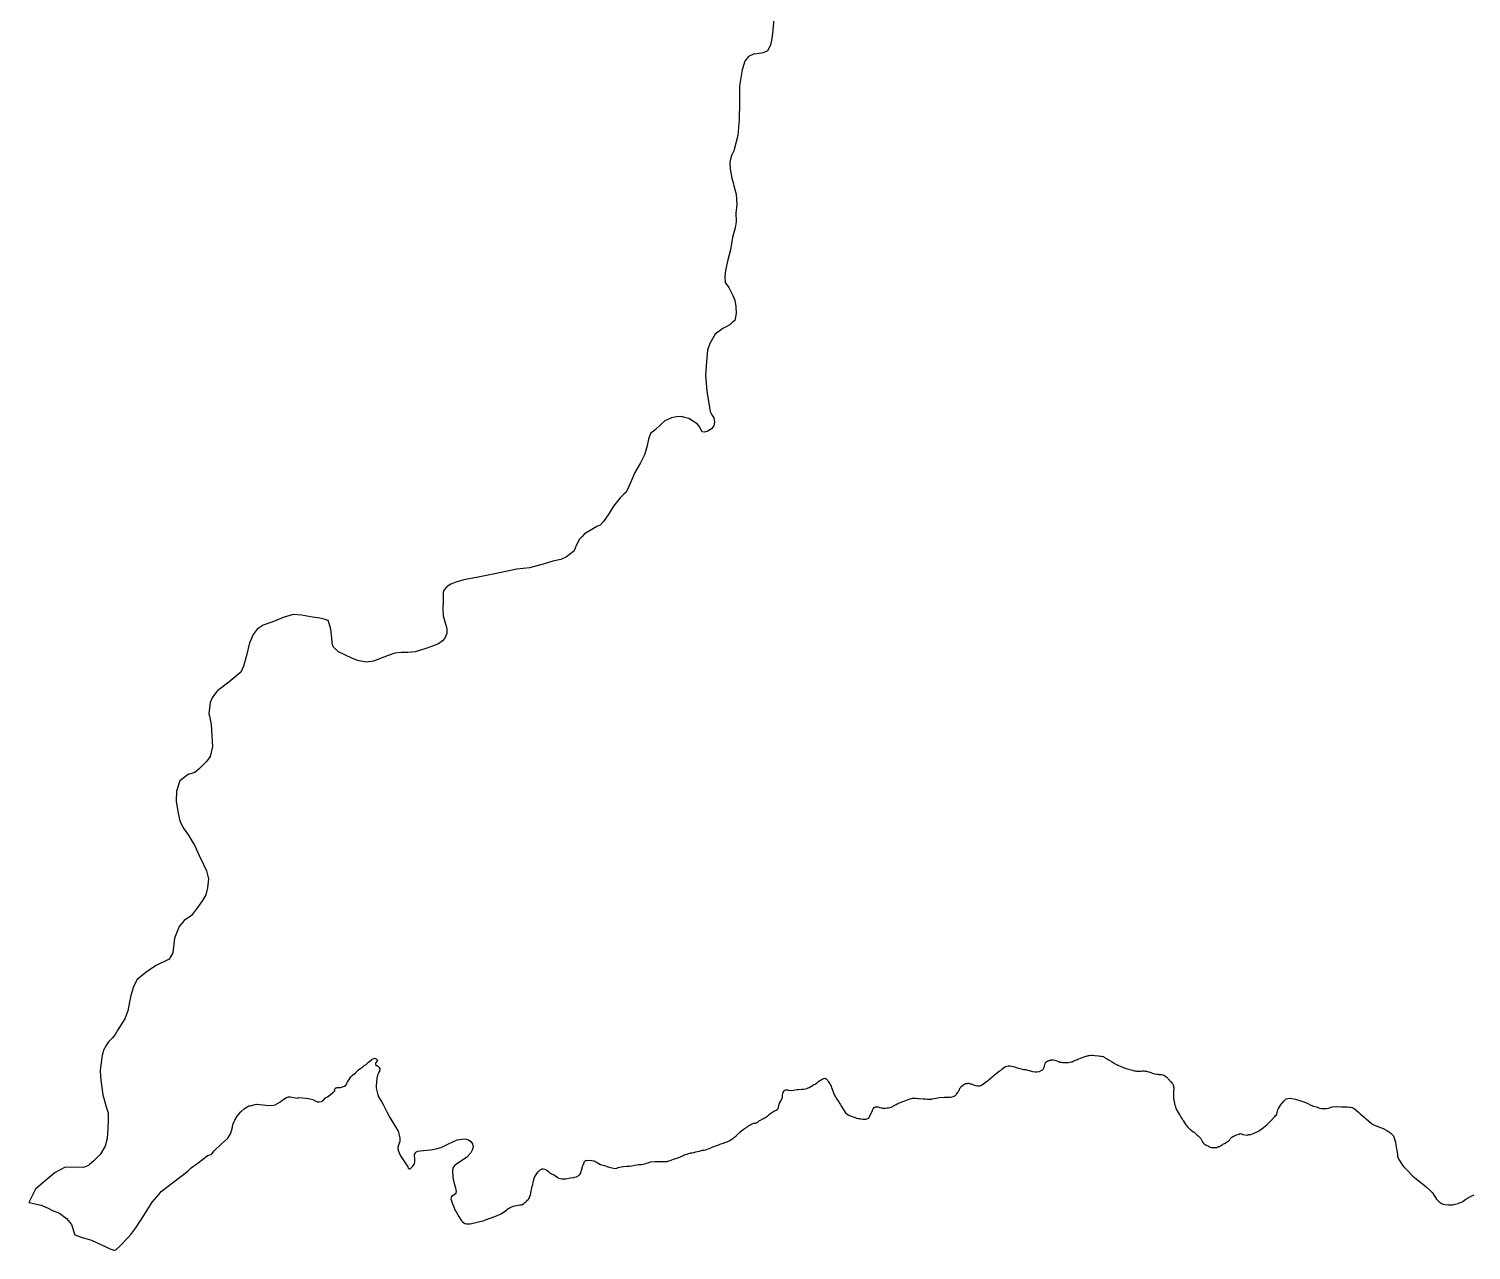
# Model space of a CAD drawing. Header units: millimetres. Extents: x 642261 to 742091, y 6812581 to 6930561.
# Drawn here: x 706970 to 715102, y 6891872 to 6898761 of the extents above; entities that cross this region are included whole.
import ezdxf

# ---------------------------------------------------------------- set-up
doc = ezdxf.new("R2010")
doc.units = ezdxf.units.MM
doc.layers.add('LimiteAreaMunicipio', color=10, linetype='Continuous')

# ---------------------------------------------------------------- blocks, each defined once
blk = doc.blocks.new('compartilhadora_AUTOCAD_OD_1_FMEBLOCK1')
at = {"layer": 'LimiteAreaMunicipio', "color": 7, "linetype": 'Continuous'}
blk.add_lwpolyline([(-13359.76445, -8062.90225), (-13367.07505, -8143.28985), (-13370.79335, -8171.80125), (-13380.00045, -8210.09815), (-13395.89565, -8240.58555), (-13416.41535, -8250.80245), (-13418.27595, -8251.72895), (-13455.94175, -8258.75745), (-13474.74085, -8260.34935), (-13503.97855, -8273.29505), (-13523.21755, -8299.87775), (-13539.41685, -8347.66645), (-13554.68865, -8439.69945), (-13554.68225, -8483.55055), (-13554.67485, -8535.84755), (-13556.29935, -8628.12085), (-13563.00765, -8718.38175), (-13585.00085, -8804.52755), (-13595.07615, -8825.02845), (-13600.92875, -8836.93745), (-13608.32745, -8869.49745), (-13605.59255, -8908.00485), (-13596.27125, -8960.08875), (-13588.28365, -8990.99665), (-13584.89025, -9003.25865), (-13572.24085, -9048.96775), (-13572.13645, -9050.50025), (-13568.17275, -9108.65115), (-13574.13635, -9156.62005), (-13573.31065, -9206.63145), (-13579.00345, -9239.22155), (-13593.63125, -9294.72985), (-13605.08445, -9363.75455), (-13619.74595, -9421.18525), (-13632.73535, -9480.56825), (-13636.75605, -9515.11075), (-13633.95035, -9548.73515), (-13613.95865, -9577.04675), (-13590.85695, -9621.68165), (-13581.09655, -9648.77485), (-13574.88305, -9683.49755), (-13572.18255, -9723.92725), (-13579.68245, -9762.25435), (-13594.40105, -9774.49445), (-13609.11965, -9786.73445), (-13637.13115, -9801.20225), (-13648.72325, -9807.18975), (-13690.23545, -9839.14925), (-13721.88525, -9892.43495), (-13734.50185, -9930.67205), (-13737.63735, -9971.24995), (-13745.69765, -10070.58995), (-13738.59575, -10163.27795), (-13729.30925, -10217.28425), (-13723.50175, -10253.72915), (-13720.09055, -10275.13525), (-13710.19515, -10294.53905), (-13698.56035, -10312.05055), (-13695.55515, -10335.17885), (-13699.33875, -10356.26485), (-13711.58265, -10373.35595), (-13732.28705, -10386.45215), (-13751.15035, -10391.88905), (-13764.76155, -10389.72655), (-13771.38095, -10378.07225), (-13779.60455, -10360.62095), (-13792.97905, -10345.00185), (-13808.16045, -10335.11995), (-13813.77095, -10331.65705), (-13840.22925, -10315.32615), (-13862.30095, -10309.16895), (-13882.70085, -10304.96415), (-13908.31915, -10306.43655), (-13937.41625, -10311.69365), (-13975.24435, -10328.33525), (-13997.78925, -10349.09135), (-14029.03115, -10379.30945), (-14054.98715, -10400.00575), (-14067.50075, -10432.47595), (-14076.80585, -10476.54035), (-14089.52215, -10520.54485), (-14112.50565, -10566.29195), (-14144.15195, -10619.57865), (-14165.49705, -10669.20035), (-14172.86775, -10686.33535), (-14186.84205, -10718.82225), (-14195.60625, -10732.12895), (-14206.00855, -10741.56095), (-14226.84675, -10762.34745), (-14263.50755, -10809.77745), (-14289.67295, -10852.95585), (-14321.34345, -10897.21775), (-14338.73635, -10916.14195), (-14357.66595, -10925.42435), (-14386.96385, -10942.21665), (-14428.33525, -10966.48895), (-14441.68265, -10981.01185), (-14456.16345, -10996.76785), (-14475.53135, -11031.04115), (-14486.30415, -11061.61945), (-14505.33455, -11076.66905), (-14529.54905, -11095.47395), (-14560.51805, -11110.31425), (-14606.76905, -11121.04095), (-14659.94305, -11137.41515), (-14738.76695, -11157.18605), (-14810.21155, -11166.19185), (-14819.12755, -11167.31575), (-14933.86725, -11192.22765), (-15028.00585, -11209.80935), (-15108.46665, -11225.70795), (-15153.04465, -11238.38885), (-15182.23965, -11249.41595), (-15189.88495, -11254.95435), (-15208.15805, -11268.19215), (-15220.36535, -11283.36215), (-15224.01165, -11296.75905), (-15224.78475, -11340.97325), (-15227.36405, -11390.92465), (-15224.62535, -11429.43145), (-15213.35945, -11468.08725), (-15210.22235, -11479.42035), (-15203.73185, -11502.86865), (-15204.16885, -11527.85915), (-15214.87215, -11554.59325), (-15228.78465, -11569.73345), (-15251.25775, -11586.64705), (-15285.60185, -11599.50725), (-15328.50645, -11614.14085), (-15383.41615, -11632.41065), (-15424.41365, -11635.54035), (-15453.40595, -11635.03385), (-15460.61785, -11635.84405), (-15497.84775, -11640.02645), (-15533.89665, -11652.85755), (-15617.68135, -11684.77255), (-15659.06355, -11689.13135), (-15708.38645, -11680.57905), (-15738.84935, -11666.58705), (-15814.98985, -11630.64615), (-15841.87455, -11607.10225), (-15848.46155, -11593.52685), (-15852.97465, -11558.83535), (-15854.24435, -11533.81505), (-15857.11905, -11502.99785), (-15865.21065, -11477.85875), (-15873.33575, -11454.64185), (-15895.37265, -11446.56605), (-15919.18185, -11442.30515), (-15961.71775, -11435.79525), (-16022.94655, -11425.11385), (-16070.63225, -11420.43745), (-16127.24695, -11438.68095), (-16174.89125, -11457.69555), (-16201.11655, -11468.16205), (-16238.87045, -11480.96555), (-16273.38065, -11503.44025), (-16296.08645, -11533.81215), (-16307.50355, -11559.38005), (-16317.38765, -11581.51475), (-16333.97365, -11652.37465), (-16350.35895, -11711.70055), (-16366.30945, -11746.03575), (-16433.82295, -11802.54965), (-16494.34705, -11849.57065), (-16499.82615, -11856.07405), (-16513.50725, -11872.31285), (-16527.48445, -11891.29915), (-16538.18445, -11918.03425), (-16546.10845, -11981.35315), (-16542.88615, -11994.82945), (-16531.79585, -12041.21265), (-16528.50535, -12105.98455), (-16525.44075, -12166.31345), (-16538.34715, -12221.85405), (-16559.31235, -12250.33365), (-16598.47575, -12289.41965), (-16624.85135, -12311.34355), (-16663.09605, -12323.84905), (-16708.52395, -12359.17915), (-16727.40095, -12417.19925), (-16729.53755, -12476.38425), (-16718.41255, -12540.78345), (-16710.10805, -12584.22605), (-16690.34605, -12624.95075), (-16660.35235, -12665.85335), (-16639.81385, -12700.77385), (-16627.21575, -12722.19405), (-16600.93365, -12780.33855), (-16576.22365, -12830.76435), (-16559.80605, -12867.58535), (-16548.63795, -12912.00685), (-16552.91735, -12961.92865), (-16562.14525, -13002.14975), (-16581.47085, -13034.50365), (-16610.39065, -13074.46835), (-16644.28385, -13118.60315), (-16684.31035, -13146.68475), (-16713.77375, -13181.23635), (-16740.11475, -13247.47325), (-16747.99355, -13329.25695), (-16770.43195, -13365.64185), (-16843.69505, -13401.07345), (-16863.44475, -13414.72925), (-16900.66625, -13440.46585), (-16949.11115, -13480.00645), (-16968.50165, -13516.20565), (-16984.64855, -13562.07555), (-16993.94145, -13606.14165), (-17001.62925, -13656.00435), (-17019.48095, -13701.84485), (-17058.09405, -13764.63155), (-17073.87355, -13789.35585), (-17089.55295, -13808.31325), (-17112.11945, -13830.99685), (-17122.64995, -13848.12055), (-17140.23445, -13878.58245), (-17144.40515, -13894.94415), (-17147.55475, -13907.29935), (-17159.25205, -13991.70525), (-17158.88105, -13996.69815), (-17155.10345, -14047.54205), (-17142.89655, -14130.43955), (-17121.99775, -14203.87325), (-17113.97275, -14232.85635), (-17113.25945, -14261.53495), (-17112.96795, -14273.25525), (-17115.53995, -14323.20675), (-17119.88375, -14376.97325), (-17130.88085, -14421.00985), (-17158.96125, -14466.67315), (-17193.69475, -14502.60635), (-17218.70795, -14523.78525), (-17224.85145, -14528.98715), (-17252.69275, -14539.61775), (-17355.15265, -14539.27765), (-17412.16865, -14568.09955), (-17467.73085, -14615.04035), (-17523.29275, -14661.98125), (-17534.55365, -14685.01525), (-17560.66145, -14738.41835), (-17491.31685, -14752.72615), (-17452.35385, -14769.16585), (-17426.73985, -14783.29695), (-17387.31905, -14797.40845), (-17347.60005, -14828.25935), (-17320.74405, -14861.53635), (-17300.97005, -14920.67135), (-17264.73675, -14933.52995), (-17208.24705, -14950.48135), (-17098.25605, -15000.21135), (-17092.12305, -15002.80845), (-17086.67405, -15005.02235), (-17081.39305, -15006.35945), (-17076.82505, -15006.76525), (-17070.51105, -15005.74435), (-17048.04805, -14984.57135), (-17000.44705, -14935.13535), (-16986.21655, -14917.64355), (-16956.55105, -14881.17935), (-16911.44505, -14811.99745), (-16865.93805, -14736.23135), (-16826.70475, -14690.27685), (-16814.24395, -14675.68135), (-16750.61305, -14626.22435), (-16663.58005, -14560.27925), (-16644.63005, -14541.86035), (-16624.91305, -14526.92345), (-16613.65105, -14519.35035), (-16573.43305, -14489.70735), (-16553.26105, -14473.53835), (-16532.16505, -14467.71845), (-16528.65285, -14463.27935), (-16515.41105, -14446.54335), (-16476.67405, -14409.26035), (-16460.03205, -14393.75035), (-16439.48405, -14374.60035), (-16424.02705, -14350.13135), (-16414.46205, -14321.68835), (-16410.61705, -14298.47625), (-16403.32805, -14281.19135), (-16400.19505, -14273.76225), (-16386.72005, -14251.47535), (-16364.68805, -14225.94435), (-16344.22205, -14206.76035), (-16320.28305, -14193.51145), (-16312.47415, -14191.74925), (-16277.53105, -14183.86435), (-16225.00205, -14188.95035), (-16191.50905, -14191.09145), (-16172.65205, -14186.36435), (-16145.19905, -14171.16035), (-16125.85105, -14156.35435), (-16107.72305, -14144.92735), (-16097.31405, -14141.03135), (-16094.69085, -14141.21155), (-16086.58805, -14141.76835), (-16047.94305, -14148.86235), (-16039.47005, -14146.39835), (-16018.32305, -14147.08035), (-15984.52705, -14151.45325), (-15959.22005, -14157.25035), (-15946.58505, -14163.88235), (-15933.94705, -14169.83535), (-15923.54705, -14170.91135), (-15910.18705, -14168.04335), (-15902.24305, -14162.76935), (-15900.19305, -14159.83935), (-15887.23705, -14147.24035), (-15877.68005, -14141.76335), (-15869.70605, -14136.74935), (-15861.41405, -14131.01825), (-15846.69855, -14117.17985), (-15844.21205, -14115.03335), (-15841.59805, -14113.28635), (-15838.98705, -14111.78335), (-15836.60615, -14110.37735), (-15835.44605, -14109.20135), (-15835.07205, -14107.77335), (-15836.09705, -14104.60935), (-15836.43905, -14103.22935), (-15836.47005, -14102.12635), (-15836.39905, -14099.67625), (-15835.39905, -14097.43825), (-15834.17405, -14095.57545), (-15832.31605, -14093.47635), (-15830.08905, -14091.68235), (-15827.78305, -14090.60535), (-15825.61305, -14090.11435), (-15822.73005, -14089.88935), (-15805.90905, -14088.89335), (-15802.99305, -14088.62745), (-15780.98915, -14082.06225), (-15772.80005, -14076.83635), (-15764.08505, -14059.75925), (-15758.53505, -14049.03535), (-15744.72805, -14029.09735), (-15735.63905, -14020.01135), (-15717.43305, -14005.61225), (-15716.52605, -14004.64535), (-15709.65595, -13997.32675), (-15702.01905, -13989.19135), (-15688.12805, -13980.22945), (-15678.36305, -13972.04245), (-15669.71105, -13965.28335), (-15659.48605, -13958.95335), (-15645.21005, -13946.15535), (-15629.61805, -13933.22925), (-15625.49115, -13930.04635), (-15620.24505, -13928.28525), (-15616.76405, -13927.56835), (-15614.61705, -13926.21835), (-15613.64005, -13924.88935), (-15611.57005, -13924.32825), (-15606.63205, -13925.62235), (-15602.35605, -13927.63035), (-15598.12905, -13930.97735), (-15595.91205, -13932.65235), (-15595.54705, -13933.89435), (-15597.07405, -13938.31035), (-15603.88305, -13947.75135), (-15606.64595, -13952.01635), (-15606.77005, -13957.06635), (-15605.06305, -13961.34735), (-15603.82205, -13964.17935), (-15601.56205, -13965.06425), (-15596.65205, -13965.70535), (-15590.57705, -13969.89845), (-15585.56305, -13976.79535), (-15582.56105, -13982.19035), (-15582.12705, -13986.52535), (-15583.96905, -13991.38435), (-15583.82705, -13994.10135), (-15582.62485, -13996.15065), (-15584.83205, -13998.67335), (-15590.89405, -14011.75035), (-15594.01295, -14020.04235), (-15597.98105, -14036.62635), (-15600.52905, -14061.86945), (-15602.34815, -14077.06735), (-15602.74705, -14088.49345), (-15600.74105, -14100.42945), (-15593.76605, -14130.60135), (-15588.37805, -14141.95635), (-15572.88905, -14168.36935), (-15560.95105, -14189.42835), (-15542.71305, -14226.28545), (-15526.01405, -14258.70635), (-15499.75905, -14300.89935), (-15487.19205, -14319.53935), (-15478.10605, -14334.55135), (-15476.85715, -14340.18125), (-15474.48505, -14350.88035), (-15468.72615, -14373.78825), (-15469.08505, -14394.70435), (-15473.46205, -14403.90535), (-15477.29105, -14413.52635), (-15479.92005, -14427.16535), (-15478.17305, -14444.71935), (-15464.27905, -14475.25335), (-15453.51165, -14491.47735), (-15441.75805, -14509.18735), (-15424.76305, -14536.21135), (-15422.48805, -14543.29035), (-15420.09905, -14546.15335), (-15417.21305, -14547.77625), (-15412.71505, -14547.34335), (-15407.70605, -14544.28925), (-15401.99805, -14538.73525), (-15395.69405, -14532.60135), (-15385.52505, -14518.81845), (-15383.75205, -14508.05045), (-15384.32205, -14489.99635), (-15386.15705, -14473.93235), (-15386.29105, -14467.01535), (-15383.18205, -14460.62035), (-15377.85405, -14453.55835), (-15367.71505, -14449.11025), (-15353.64505, -14445.53635), (-15296.42005, -14440.65735), (-15263.73205, -14435.35935), (-15244.50405, -14429.38435), (-15236.68105, -14426.95335), (-15193.73185, -14407.83095), (-15145.40005, -14384.97735), (-15120.18005, -14379.73335), (-15102.20005, -14379.38535), (-15094.94235, -14381.06845), (-15081.50805, -14384.18535), (-15067.77505, -14393.33345), (-15058.50605, -14406.30345), (-15056.20805, -14424.72635), (-15060.96005, -14443.06835), (-15068.58205, -14458.05835), (-15093.46805, -14484.47035), (-15141.07665, -14515.61585), (-15150.40805, -14521.72025), (-15160.85805, -14529.34735), (-15169.71805, -14543.76935), (-15171.90905, -14555.08745), (-15169.84205, -14599.06635), (-15161.84705, -14631.33235), (-15155.15005, -14654.70645), (-15151.77005, -14677.21145), (-15152.92305, -14681.63635), (-15153.79405, -14685.50935), (-15156.61505, -14690.46935), (-15168.05205, -14697.54935), (-15177.53805, -14703.54335), (-15177.61515, -14703.82725), (-15180.99105, -14716.26235), (-15172.59225, -14744.57375), (-15165.89505, -14759.14835), (-15156.15905, -14783.66735), (-15151.79185, -14790.76525), (-15136.19595, -14816.63075), (-15127.26405, -14832.81345), (-15120.66425, -14840.75915), (-15114.93695, -14847.65435), (-15102.21705, -14856.51425), (-15093.09345, -14858.66395), (-15091.23605, -14858.87835), (-15083.04905, -14858.94435), (-15073.31205, -14857.86525), (-14994.29805, -14839.03735), (-14985.64205, -14836.12735), (-14933.22905, -14816.33535), (-14897.72805, -14801.39235), (-14874.07405, -14784.02135), (-14859.20105, -14772.93835), (-14853.17595, -14769.70335), (-14847.72105, -14766.77635), (-14834.43005, -14761.19735), (-14821.94805, -14757.35535), (-14813.07405, -14755.03835), (-14792.98495, -14750.99225), (-14785.03205, -14750.29835), (-14779.54805, -14749.13335), (-14777.29905, -14748.65535), (-14769.76805, -14744.09135), (-14763.78005, -14738.49135), (-14758.66505, -14733.37735), (-14753.09605, -14728.07725), (-14752.18215, -14727.27405), (-14745.66105, -14721.54245), (-14741.27005, -14716.87725), (-14738.61105, -14711.28835), (-14735.85405, -14702.97125), (-14733.06205, -14697.08745), (-14731.23105, -14688.87035), (-14730.44105, -14680.57545), (-14724.99805, -14654.61645), (-14722.07695, -14644.89835), (-14719.01105, -14635.94035), (-14716.34305, -14624.81735), (-14715.58805, -14616.10535), (-14709.08495, -14594.62735), (-14702.64905, -14584.10835), (-14702.48505, -14583.84035), (-14695.66105, -14573.39535), (-14688.16405, -14564.01735), (-14677.59905, -14554.17135), (-14669.13615, -14549.53735), (-14667.63805, -14548.71735), (-14660.06305, -14547.86835), (-14651.44905, -14549.41535), (-14638.00605, -14557.10435), (-14631.20495, -14562.69345), (-14625.08405, -14568.27635), (-14613.45805, -14576.02725), (-14601.50605, -14581.05035), (-14579.49195, -14595.32835), (-14574.11805, -14599.69255), (-14565.06405, -14602.87335), (-14554.17695, -14604.13645), (-14542.83205, -14604.94735), (-14533.63095, -14604.26335), (-14525.71305, -14603.07625), (-14506.11405, -14598.91235), (-14487.79635, -14596.28485), (-14484.29205, -14595.79045), (-14473.67005, -14592.65335), (-14466.04105, -14589.87235), (-14462.15205, -14586.41635), (-14458.76005, -14583.60035), (-14453.99605, -14579.58335), (-14450.85605, -14575.21135), (-14448.38505, -14569.43145), (-14438.54005, -14537.55735), (-14436.30105, -14527.94725), (-14434.32605, -14522.69435), (-14432.19605, -14516.95035), (-14429.99505, -14511.77435), (-14427.91205, -14507.09135), (-14424.94705, -14503.59435), (-14424.81535, -14503.43895), (-14421.13005, -14501.64945), (-14414.38305, -14500.26325), (-14405.51805, -14499.00835), (-14385.70305, -14500.53135), (-14377.23995, -14502.04035), (-14375.99305, -14502.46735), (-14369.99595, -14504.52435), (-14363.07205, -14509.09035), (-14355.94905, -14512.44545), (-14338.03105, -14523.39235), (-14325.34695, -14526.86835), (-14314.85105, -14529.64335), (-14305.68405, -14532.90135), (-14295.45805, -14536.24335), (-14293.47305, -14537.02035), (-14288.63205, -14538.91335), (-14265.07945, -14544.35475), (-14253.95105, -14545.40825), (-14245.38115, -14543.27915), (-14237.11105, -14540.80625), (-14228.65705, -14538.97835), (-14221.54605, -14537.35235), (-14209.28305, -14534.54845), (-14189.10735, -14533.02385), (-14177.33705, -14533.14645), (-14174.27005, -14533.16135), (-14161.87795, -14530.98635), (-14151.42105, -14529.36535), (-14143.15615, -14527.49825), (-14133.26605, -14525.87235), (-14123.67705, -14524.01635), (-14108.64605, -14522.96225), (-14096.41305, -14521.77125), (-14088.03605, -14520.01935), (-14078.54905, -14516.83535), (-14069.17905, -14514.06825), (-14054.74705, -14508.85835), (-14032.70875, -14505.82045), (-14029.20705, -14505.77965), (-14024.20205, -14505.91335), (-14016.13705, -14506.11025), (-14002.38505, -14505.85025), (-13994.55405, -14505.89445), (-13989.91105, -14505.84925), (-13985.61905, -14506.12435), (-13978.69005, -14506.41335), (-13973.68805, -14506.79935), (-13969.83105, -14506.88035), (-13964.83505, -14506.75425), (-13960.75005, -14506.04525), (-13957.88505, -14505.38735), (-13951.76705, -14503.59435), (-13942.99205, -14500.23835), (-13935.89405, -14498.08145), (-13926.61305, -14494.24835), (-13920.62005, -14491.82535), (-13912.93005, -14489.82145), (-13908.10805, -14488.27735), (-13900.69105, -14486.55035), (-13885.72405, -14480.96735), (-13878.45205, -14476.83845), (-13871.61405, -14472.67225), (-13865.43295, -14469.53935), (-13857.75405, -14466.62735), (-13849.83005, -14464.46235), (-13842.14305, -14462.22135), (-13832.88605, -14459.68935), (-13827.94005, -14458.61635), (-13822.63305, -14458.21135), (-13810.89845, -14455.83795), (-13800.54405, -14452.52145), (-13791.39205, -14451.09425), (-13779.74405, -14447.71135), (-13774.17805, -14445.80535), (-13767.86005, -14444.36545), (-13762.00605, -14443.52135), (-13755.09005, -14442.74535), (-13747.98495, -14441.17935), (-13742.76505, -14440.02635), (-13725.21405, -14433.31535), (-13715.11205, -14428.88225), (-13705.04695, -14424.76535), (-13697.40005, -14422.48435), (-13681.45405, -14416.41945), (-13672.63805, -14413.18135), (-13665.74905, -14410.04125), (-13658.69705, -14407.33235), (-13652.27105, -14404.90635), (-13644.07705, -14402.30535), (-13637.45105, -14400.27145), (-13630.47305, -14397.99725), (-13624.16605, -14395.49235), (-13609.14505, -14387.70135), (-13600.97605, -14382.97225), (-13593.55805, -14377.89425), (-13587.69305, -14374.60635), (-13582.86405, -14370.26335), (-13573.10805, -14361.40035), (-13568.57205, -14357.27535), (-13561.24805, -14350.85835), (-13555.99905, -14345.40735), (-13549.65005, -14339.74935), (-13540.45105, -14332.13235), (-13533.12005, -14326.30635), (-13527.77315, -14322.54935), (-13521.71905, -14318.54935), (-13508.97905, -14310.93835), (-13502.85605, -14306.14935), (-13495.31605, -14301.46535), (-13490.78505, -14298.50435), (-13483.63005, -14294.57335), (-13479.16105, -14293.03235), (-13473.43705, -14291.20445), (-13467.15305, -14290.19835), (-13463.22505, -14289.56935), (-13460.04205, -14289.18435), (-13457.57005, -14288.60835), (-13454.71305, -14287.24135), (-13452.21705, -14285.32535), (-13449.02205, -14282.57435), (-13440.20605, -14275.82835), (-13435.87205, -14272.90935), (-13422.49505, -14265.96135), (-13416.19905, -14262.47125), (-13410.76305, -14259.62135), (-13405.36505, -14256.77035), (-13399.85505, -14253.48535), (-13396.30105, -14251.12535), (-13392.32505, -14247.89435), (-13388.74905, -14244.03635), (-13384.07405, -14239.93135), (-13378.31855, -14235.46285), (-13376.31305, -14233.90435), (-13359.47505, -14223.29735), (-13354.07305, -14220.88035), (-13347.69205, -14217.11335), (-13346.60795, -14216.47335), (-13342.15205, -14213.82835), (-13339.14205, -14212.10535), (-13336.77405, -14209.32235), (-13335.27805, -14205.99735), (-13334.33905, -14202.04635), (-13328.35605, -14178.33525), (-13324.73005, -14171.99335), (-13321.02505, -14165.65035), (-13312.82705, -14149.76335), (-13311.34005, -14144.00135), (-13310.93405, -14138.04535), (-13311.00105, -14133.29035), (-13310.50305, -14129.41135), (-13309.17305, -14124.24925), (-13307.28805, -14118.20545), (-13301.23305, -14107.58335), (-13297.77505, -14104.20735), (-13293.54905, -14102.34645), (-13288.47705, -14101.55835), (-13283.47805, -14102.29035), (-13277.99605, -14103.41935), (-13274.51605, -14103.99935), (-13259.00115, -14105.39235), (-13248.49705, -14104.21545), (-13239.43605, -14102.12745), (-13228.81205, -14101.03035), (-13220.82505, -14099.82735), (-13201.48805, -14098.72135), (-13193.09705, -14098.43525), (-13182.11405, -14097.05635), (-13174.25405, -14094.65535), (-13167.43605, -14091.74035), (-13161.57905, -14088.67135), (-13136.31905, -14074.62625), (-13127.63005, -14070.30335), (-13119.86605, -14065.06535), (-13113.57815, -14060.31535), (-13107.60905, -14055.84745), (-13100.84505, -14050.41535), (-13093.52005, -14045.22035), (-13088.10205, -14042.07335), (-13082.44005, -14039.84435), (-13078.13105, -14038.50245), (-13071.12205, -14036.50635), (-13066.01705, -14040.95035), (-13056.69305, -14049.69035), (-13051.29305, -14057.25235), (-13044.43305, -14068.56335), (-13040.23005, -14076.53135), (-13037.95905, -14082.19345), (-13035.92095, -14089.05435), (-13019.70305, -14129.16335), (-13004.54105, -14154.87235), (-12999.30405, -14163.43235), (-12990.47305, -14176.75245), (-12986.37905, -14183.94045), (-12978.75605, -14195.67045), (-12955.71105, -14231.13035), (-12947.26895, -14240.40135), (-12938.04305, -14245.33335), (-12933.57705, -14246.92935), (-12907.91305, -14256.67225), (-12906.30305, -14257.21155), (-12893.98805, -14261.33535), (-12885.34805, -14263.11035), (-12877.72505, -14264.04135), (-12871.07005, -14265.90825), (-12858.22005, -14266.89035), (-12850.23605, -14267.37325), (-12842.25705, -14266.96435), (-12836.50605, -14266.56835), (-12829.54705, -14264.86835), (-12826.03605, -14262.54035), (-12823.14105, -14258.75635), (-12821.86005, -14256.15625), (-12815.00905, -14243.23635), (-12811.82495, -14233.61745), (-12807.37205, -14226.25935), (-12804.20895, -14219.88235), (-12801.77405, -14213.75125), (-12799.97605, -14209.40635), (-12797.12905, -14204.56935), (-12795.88205, -14202.94235), (-12788.16905, -14198.68635), (-12786.46605, -14198.52535), (-12779.98905, -14197.91235), (-12772.97505, -14198.80535), (-12762.87205, -14201.30145), (-12755.64605, -14203.61135), (-12753.94405, -14203.95735), (-12747.49305, -14205.26835), (-12743.92705, -14205.32935), (-12729.83005, -14204.88635), (-12721.57015, -14204.07145), (-12713.87705, -14203.13735), (-12706.26805, -14201.79935), (-12699.27005, -14199.89735), (-12671.32005, -14185.23935), (-12660.45195, -14180.07535), (-12633.69805, -14168.82645), (-12620.88505, -14163.61145), (-12612.03305, -14160.24035), (-12605.72505, -14158.01735), (-12597.23705, -14154.64835), (-12579.03805, -14150.25135), (-12577.33205, -14149.83935), (-12566.02905, -14149.65535), (-12559.42405, -14149.90235), (-12548.84605, -14150.41135), (-12542.07705, -14150.90035), (-12517.51205, -14152.95235), (-12506.04505, -14153.13235), (-12496.59905, -14154.05235), (-12487.76205, -14154.93525), (-12480.99005, -14155.87035), (-12479.18805, -14155.63735), (-12472.16415, -14154.72745), (-12467.02505, -14153.64645), (-12444.20205, -14149.06335), (-12434.77105, -14147.51245), (-12428.21605, -14145.97735), (-12400.13905, -14143.12725), (-12398.25305, -14142.93535), (-12387.96205, -14142.91945), (-12380.50405, -14143.32445), (-12368.55005, -14143.62225), (-12363.05905, -14142.95125), (-12349.33405, -14140.50635), (-12343.12105, -14138.74135), (-12338.97205, -14136.38035), (-12335.31405, -14132.81035), (-12332.58305, -14129.60735), (-12330.45505, -14127.09335), (-12323.02905, -14117.69035), (-12318.38305, -14109.99635), (-12316.18505, -14105.42245), (-12313.42805, -14099.55435), (-12310.95205, -14093.84825), (-12308.38505, -14090.32335), (-12306.37605, -14088.13335), (-12303.48705, -14084.28335), (-12300.83705, -14081.20255), (-12293.67405, -14075.63735), (-12288.39805, -14072.42235), (-12282.07105, -14069.24435), (-12277.75705, -14067.48725), (-12274.28605, -14066.70435), (-12273.43805, -14066.66035), (-12268.76125, -14065.79095), (-12266.53605, -14065.37735), (-12262.69605, -14065.56135), (-12257.03105, -14067.27235), (-12252.42005, -14068.14045), (-12248.41505, -14069.01035), (-12234.24905, -14073.63145), (-12229.19005, -14075.38535), (-12223.36305, -14077.01435), (-12219.19705, -14077.72235), (-12210.29805, -14079.58035), (-12204.15505, -14079.87625), (-12197.89505, -14079.36345), (-12193.74205, -14077.72835), (-12189.87605, -14075.40935), (-12169.02305, -14060.81625), (-12156.22105, -14051.87335), (-12150.50805, -14047.28325), (-12145.03605, -14042.81635), (-12130.79605, -14030.75745), (-12123.79305, -14025.51635), (-12117.32005, -14019.34835), (-12097.16805, -14002.17335), (-12089.83805, -13997.65735), (-12083.80005, -13993.38935), (-12077.59805, -13989.44435), (-12074.02105, -13985.87435), (-12059.77705, -13974.46135), (-12052.68605, -13970.67335), (-12046.55605, -13968.54535), (-12039.61815, -13967.35715), (-12039.04695, -13967.25925), (-12032.34005, -13967.35035), (-12027.97405, -13967.69335), (-12004.27205, -13972.47335), (-11991.40295, -13976.50395), (-11988.04205, -13977.73035), (-11981.16605, -13979.19335), (-11952.23605, -13986.85725), (-11939.22005, -13988.00925), (-11929.54905, -13990.67145), (-11920.48405, -13993.33635), (-11901.58705, -13998.66235), (-11887.55605, -14000.77935), (-11877.21205, -14000.85435), (-11866.95405, -13999.83845), (-11863.12205, -13998.73035), (-11850.02805, -13991.56335), (-11845.35605, -13988.67435), (-11840.57195, -13983.64215), (-11838.04905, -13979.79735), (-11835.52905, -13975.02035), (-11833.53815, -13969.43845), (-11830.10405, -13953.91435), (-11828.14805, -13949.38235), (-11825.94205, -13946.26235), (-11821.35505, -13942.60735), (-11816.15805, -13939.67535), (-11810.99605, -13937.83535), (-11804.86505, -13935.82835), (-11798.16995, -13934.04945), (-11796.51305, -13933.60945), (-11790.21105, -13933.41935), (-11783.74395, -13933.87435), (-11776.13905, -13935.57735), (-11770.83905, -13936.88535), (-11753.99805, -13943.19035), (-11747.15705, -13945.46135), (-11738.90605, -13947.07935), (-11733.65005, -13947.78335), (-11727.50705, -13948.11835), (-11725.64705, -13948.23135), (-11710.81605, -13948.76945), (-11698.49805, -13947.82525), (-11691.31105, -13946.74335), (-11683.80505, -13945.05335), (-11679.16505, -13943.73935), (-11668.87915, -13939.43405), (-11659.85405, -13935.65635), (-11651.71005, -13932.22635), (-11645.78505, -13929.45335), (-11625.54005, -13922.17335), (-11616.83005, -13918.82235), (-11609.97505, -13916.24625), (-11601.95105, -13913.22135), (-11598.23905, -13912.19535), (-11585.65405, -13908.09935), (-11579.71605, -13907.83035), (-11571.55605, -13907.55135), (-11562.74805, -13907.39035), (-11549.85605, -13908.01835), (-11530.35605, -13910.81135), (-11527.17205, -13911.26735), (-11519.41105, -13911.87835), (-11513.42805, -13912.41735), (-11505.98905, -13913.35215), (-11501.94005, -13914.90935), (-11499.99205, -13916.63745), (-11497.84005, -13918.56535), (-11496.78305, -13919.85345), (-11488.31095, -13924.59205), (-11485.35505, -13926.24535), (-11473.26205, -13932.76135), (-11465.94805, -13936.49735), (-11453.00935, -13944.61205), (-11435.94305, -13955.17535), (-11426.75905, -13959.74035), (-11420.19305, -13963.14435), (-11411.79905, -13966.83835), (-11404.32005, -13970.32435), (-11379.63805, -13980.45135), (-11373.53005, -13982.52635), (-11367.46405, -13984.68535), (-11361.35605, -13986.38635), (-11353.37905, -13988.37835), (-11346.48205, -13989.87235), (-11338.71305, -13991.36635), (-11333.43705, -13992.69435), (-11326.91405, -13994.43735), (-11320.55805, -13995.76535), (-11315.69705, -13996.34625), (-11298.66605, -13996.13835), (-11289.81805, -13996.13735), (-11281.63605, -13995.01635), (-11271.58405, -13994.84925), (-11265.85105, -13996.09435), (-11262.92095, -13996.94555), (-11259.99205, -13997.79635), (-11254.71605, -13999.08235), (-11246.82205, -14000.99135), (-11240.00805, -14002.77635), (-11234.35705, -14005.10035), (-11226.33705, -14008.50335), (-11219.64805, -14010.57945), (-11211.50505, -14012.69535), (-11201.61705, -14014.23035), (-11193.35105, -14014.72835), (-11188.44905, -14014.97735), (-11173.82605, -14016.34635), (-11166.84705, -14017.30035), (-11161.15505, -14019.20935), (-11155.29505, -14022.94535), (-11150.18305, -14026.26535), (-11144.36405, -14030.62435), (-11140.74805, -14034.02735), (-11138.46005, -14037.84635), (-11136.54705, -14040.62735), (-11134.51005, -14043.11835), (-11133.38705, -14044.94435), (-11128.44005, -14049.59325), (-11125.19805, -14052.54035), (-11120.83305, -14057.02335), (-11115.96805, -14062.41935), (-11112.89105, -14066.65345), (-11110.97705, -14070.55535), (-11109.31205, -14075.03835), (-11107.56405, -14080.01935), (-11106.02205, -14086.28725), (-11105.76905, -14091.10235), (-11106.21005, -14111.77435), (-11106.49405, -14120.78235), (-11106.81805, -14131.45035), (-11107.06105, -14139.58625), (-11106.88905, -14147.59835), (-11106.67805, -14151.95735), (-11103.63205, -14169.47435), (-11101.75705, -14176.90435), (-11100.33905, -14183.46335), (-11097.96515, -14191.59835), (-11095.25905, -14199.44435), (-11094.09305, -14203.38735), (-11091.76305, -14209.19935), (-11090.47105, -14214.63635), (-11086.56105, -14220.98735), (-11075.29005, -14238.83635), (-11071.21405, -14245.22835), (-11067.55405, -14252.28545), (-11064.39205, -14257.84735), (-11061.68905, -14262.74535), (-11058.15405, -14267.39435), (-11053.74805, -14271.87735), (-11051.71005, -14274.40935), (-11040.68705, -14294.20925), (-11036.69505, -14299.73035), (-11032.12105, -14306.24635), (-11028.58705, -14310.48025), (-11024.97015, -14314.54835), (-11019.02505, -14320.56745), (-11013.08725, -14325.57695), (-11009.96405, -14327.78935), (-10995.41605, -14339.53645), (-10989.34805, -14343.76935), (-10983.11305, -14349.20735), (-10978.29205, -14353.06735), (-10972.55505, -14358.17335), (-10967.96905, -14362.06085), (-10965.40605, -14364.23325), (-10959.75305, -14369.25535), (-10955.13805, -14374.07045), (-10952.89305, -14377.05935), (-10947.85905, -14387.64325), (-10944.36405, -14394.20235), (-10941.03705, -14399.18335), (-10937.75205, -14403.62435), (-10934.59305, -14406.61335), (-10922.79005, -14413.75235), (-10914.14705, -14418.56735), (-10909.16005, -14421.01635), (-10904.29805, -14423.29825), (-10900.47505, -14424.87625), (-10894.36805, -14426.95125), (-10890.25505, -14427.69835), (-10886.22505, -14428.40345), (-10879.53705, -14428.36135), (-10865.37305, -14427.86225), (-10861.88405, -14426.90725), (-10858.27105, -14425.70335), (-10854.36805, -14424.08445), (-10850.46405, -14422.67335), (-10848.47105, -14421.67635), (-10836.59705, -14414.16235), (-10828.50005, -14410.30135), (-10824.14005, -14407.68635), (-10819.69805, -14404.57235), (-10804.04405, -14395.89635), (-10796.99895, -14391.40155), (-10794.20505, -14389.46135), (-10791.30005, -14386.01545), (-10789.30805, -14382.98535), (-10786.82005, -14377.87935), (-10784.45405, -14374.64135), (-10777.31405, -14368.95435), (-10772.53905, -14366.38025), (-10767.30705, -14363.51545), (-10760.99605, -14359.94535), (-10756.59505, -14357.66235), (-10751.25705, -14355.91545), (-10745.05005, -14353.88435), (-10736.53605, -14351.47635), (-10730.84705, -14349.48335), (-10721.41105, -14350.78835), (-10715.81005, -14353.69035), (-10692.31205, -14358.88835), (-10687.36905, -14355.65535), (-10684.51705, -14355.05835), (-10680.61905, -14355.09135), (-10677.93905, -14355.92835), (-10671.67605, -14354.46635), (-10661.84005, -14350.74235), (-10632.11705, -14337.84535), (-10608.64805, -14322.96235), (-10580.73205, -14299.08945), (-10554.94205, -14273.60835), (-10535.94405, -14253.31235), (-10530.96105, -14247.79935), (-10524.85205, -14240.77625), (-10523.89205, -14238.24735), (-10522.90305, -14230.29735), (-10519.40805, -14215.10435), (-10515.30405, -14207.06745), (-10503.77805, -14188.30835), (-10494.88605, -14176.84035), (-10483.41105, -14164.20035), (-10471.21405, -14153.90135), (-10461.53005, -14150.41435), (-10449.62305, -14150.18435), (-10439.10005, -14151.44335), (-10418.96605, -14155.88735), (-10382.87005, -14166.69635), (-10357.46705, -14175.96135), (-10348.93705, -14179.07235), (-10332.02305, -14188.22415), (-10316.80805, -14194.52935), (-10300.45505, -14198.63535), (-10297.02905, -14200.14635), (-10293.30835, -14201.78725), (-10292.66005, -14202.07335), (-10284.33005, -14204.92835), (-10270.99205, -14207.29535), (-10265.80205, -14208.12145), (-10256.18505, -14207.72535), (-10244.80405, -14207.14135), (-10232.43705, -14205.21835), (-10211.45005, -14198.49125), (-10188.50105, -14196.32235), (-10159.00205, -14197.61045), (-10127.43005, -14198.26035), (-10114.68745, -14199.26405), (-10110.16405, -14199.62035), (-10100.92305, -14201.43335), (-10099.37005, -14201.73835), (-10088.70105, -14208.09635), (-10061.18305, -14230.09435), (-10053.65405, -14237.24235), (-10034.52705, -14255.40435), (-10030.91705, -14258.38835), (-10025.88205, -14262.34235), (-10020.57495, -14265.68035), (-9990.77605, -14291.41335), (-9987.33135, -14294.68385), (-9983.11905, -14298.68345), (-9969.14795, -14303.96125), (-9955.72505, -14309.18945), (-9925.55505, -14320.28945), (-9904.87705, -14332.41645), (-9896.59205, -14337.06035), (-9891.86115, -14339.71185), (-9888.66105, -14341.50535), (-9879.23105, -14348.84125), (-9867.14505, -14361.93935), (-9860.85805, -14379.68635), (-9855.79905, -14398.29235), (-9851.06605, -14426.91725), (-9848.51205, -14443.47635), (-9844.10205, -14468.41035), (-9843.27005, -14475.78545), (-9840.54905, -14485.88335), (-9839.86005, -14487.42735), (-9836.73005, -14494.44335), (-9815.46805, -14527.88825), (-9808.11005, -14536.61335), (-9787.48805, -14558.22435), (-9756.99805, -14588.72525), (-9728.79705, -14611.16235), (-9711.72805, -14625.39565), (-9702.87905, -14632.77435), (-9682.74405, -14648.77435), (-9660.16605, -14670.12035), (-9646.47305, -14684.01435), (-9636.29005, -14697.54435), (-9633.04505, -14703.80235), (-9626.47205, -14715.73185), (-9625.14705, -14717.46745), (-9623.14705, -14719.71325), (-9619.41305, -14722.58735), (-9608.22605, -14733.56035), (-9603.30715, -14736.96855), (-9592.01205, -14744.79435), (-9585.01305, -14747.36535), (-9577.74835, -14748.41545), (-9555.74305, -14751.59635), (-9550.20405, -14751.65535), (-9539.96905, -14751.76435), (-9532.47005, -14750.82935), (-9519.20905, -14747.20935), (-9502.64735, -14742.58485), (-9499.22905, -14741.63035), (-9488.44805, -14737.96825), (-9479.21015, -14733.78835), (-9474.05205, -14730.74935), (-9458.48605, -14719.85135), (-9432.26705, -14704.86225), (-9412.19705, -14694.14535)], dxfattribs=at)

msp = doc.modelspace()

# ---------------------------------------------------------------- block references
at = {"layer": 'LimiteAreaMunicipio', "color": 7, "linetype": 'Continuous'}
msp.add_blockref('compartilhadora_AUTOCAD_OD_1_FMEBLOCK1', (724530.78, 6906878.7573), dxfattribs=at)

doc.saveas('drawing.dxf')
